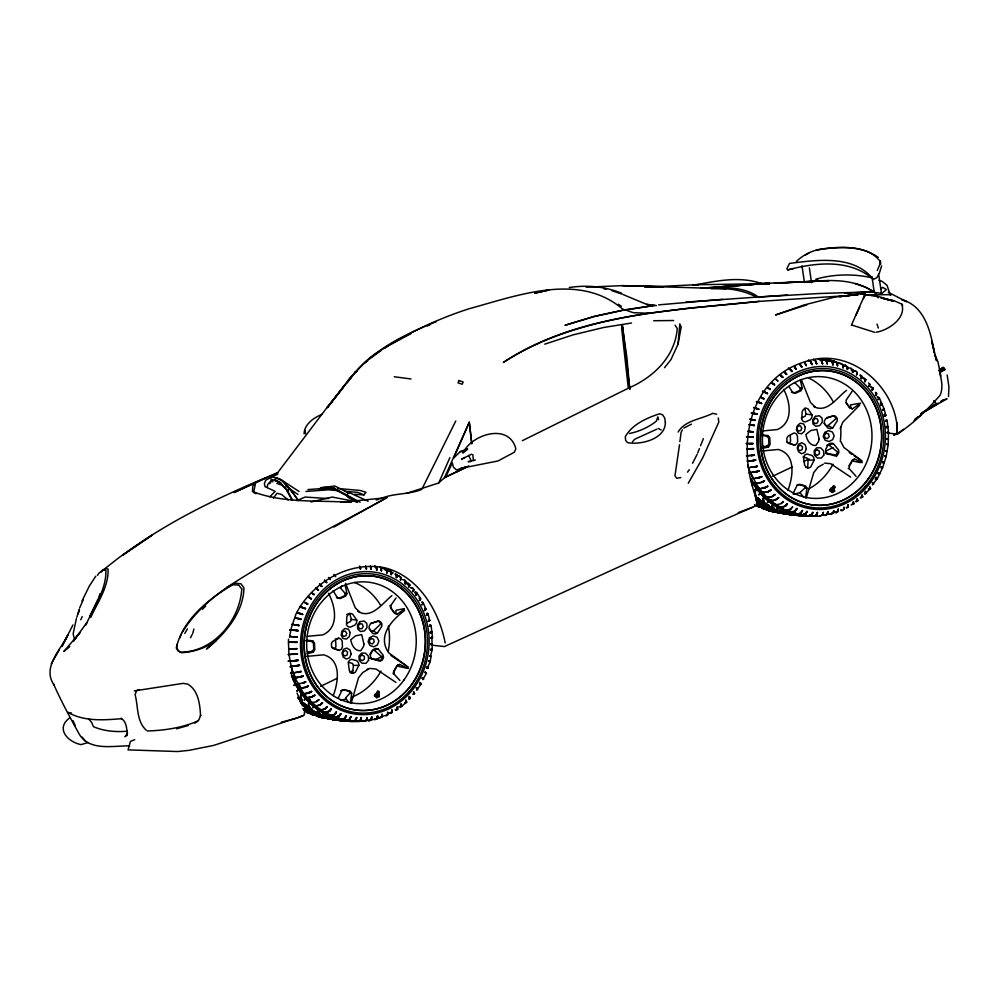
<?xml version="1.0" encoding="UTF-8"?>
<svg xmlns="http://www.w3.org/2000/svg" width="999" height="999" viewBox="0 0 999 999"><rect width="100%" height="100%" fill="white"/><g stroke="black" fill="none" stroke-linecap="round" stroke-linejoin="round"><path stroke-width="1.5" d="M843.718 509.552L843.93 507.067L843.506 509.328M381.905 716.807L381.955 714.31L381.718 716.583L380.269 717.145M852.534 370.067L852.497 372.39L852.796 369.88M852.746 370.179L852.696 372.502L853.009 370.005L851.148 368.331M355.394 720.529L354.795 721.315L354.782 720.391M432.205 649.5L431.893 637.399M888.211 444.305L888.498 432.517L887.599 432.18M288.536 639.198L288.436 642.057L297.115 642.107L294.006 642.007M391.283 572.215L391.208 574.587L391.521 572.027M391.446 572.302L391.371 574.675L391.67 572.127L390.172 570.516L388.698 570.978M386.9 570.317L386.825 572.964L386.688 570.504M847.876 506.955L847.926 504.857L848.126 507.167M399.9 680.494L394.006 674.05L394.118 671.34L397.452 665.534L399.55 664.435L408.391 668.518M387.687 714.46L387.787 712.237L387.874 714.685L386.463 715.784M856.043 476.286L849.275 468.781L849.4 466.071L852.746 460.264L854.807 459.165L862.312 462.649M323.913 717.881L332.692 719.455L333.104 718.643M333.479 718.656L333.429 719.455L330.969 719.093L333.054 719.455M336.963 719.917L333.691 719.542L333.728 718.743M334.428 719.592L334.465 718.793M807.679 467.882L808.104 460.139L807.092 458.066L803.109 456.993M785.002 513.049L785.326 513.848L782.954 513.461L783.004 512.649M404.37 609.203L397.19 614.135L395.816 613.461L396.029 610.264L404.208 608.653M837.924 511.613L838.099 509.14L837.711 511.388M847.539 366.845L847.352 369.418L847.277 367.02M177.135 646.615L177.335 644.093M396.541 575.249L396.353 577.559L396.778 575.074M678.046 344.143L679.807 323.863L681.206 327.01L678.046 344.143L671.028 359.49L664.547 367.707M789.56 511.388L789.347 512.162L793.706 513.349L793.593 514.148L788.411 512.45L787.2 512.949L787.474 511.875M356.818 620.192L356.556 622.852L355.07 624.987L350.174 627.197L348.014 626.723L346.503 624.862L346.803 616.733L348.089 614.622L350.649 613.461L352.61 614.098L356.818 620.192L351.298 619.38L349.675 613.249L346.653 614.61M856.817 372.552L856.58 374.762L857.105 372.39M856.955 372.664L856.73 374.875L857.242 372.515L855.619 370.941L853.895 371.316M381.943 716.495L382.18 714.235L382.13 716.72L380.494 717.906L373.763 719.505M812.087 414.922L811.8 417.582L810.301 419.705L805.406 421.928L803.258 421.453L801.772 419.592L802.172 411.476L803.483 409.365L806.043 408.204L807.966 408.841L812.087 414.922L805.943 414.036L804.869 407.967M854.807 459.165L853.271 459.528L853.096 461.101L860.564 462.624M350.412 703.096L351.648 693.231L350.262 691.196L344.343 689.585L340.846 690.809L343.781 689.897L349.188 691.37L349.875 693.256L345.517 698.026L348.651 702.347M679.52 444.767L674.962 475.824L676.773 478.259L680.843 477.584M679.907 441.708L681.068 432.542L682.342 429.87M348.476 662.337L352.46 663.411L353.459 665.484L352.485 673.164L350.399 672.602M805.893 515.247L806.593 516.096L794.342 514.198L795.654 514.135L795.753 513.336M803.995 515.209L804.582 516.021L798.101 515.359L799.05 514.31M803.421 514.248L805.494 513.636L806.93 511.301L805.619 513.873L803.308 515.047L800.074 515.072L801.298 515.072L800.786 514.273M805.581 497.814L806.917 487.962L805.556 485.926L799.637 484.315L797.102 485.302L793.343 493.031M342.332 720.741L338.049 719.73L338.773 718.656M338.399 719.792L339.061 718.631M349.563 721.328L339.323 719.505L339.435 718.706M311.001 702.147L310.002 703.046C318.606 710.451 328.871 717.869 340.359 719.405L340.472 718.606M349.638 720.516L349.65 721.328L343.619 720.729L344.118 719.617M344.305 720.516L344.418 719.717L346.74 720.117M349.737 718.868L351.024 716.52L349.837 719.105L347.827 720.316L344.917 720.354L345.03 719.555M345.866 719.492L344.917 720.354M346.079 719.53L345.941 720.329L351.636 721.353L358.828 721.415L360.627 720.204L361.438 717.582L360.502 719.967M352.822 720.566L352.709 721.365L353.546 721.34L355.544 720.129L356.593 717.519L355.444 719.904M267.257 487.412L267.682 484.478L272.103 479.695M467.557 448.926L460.389 451.523L453.646 458.091L469.28 422.252L471.74 443.668M833.266 513.224L833.84 510.639L833.253 512.949L831.23 513.561M948.501 396.528L948.938 386.875L947.164 375M861.563 376.486L861.225 378.596L861.85 376.323M794.767 382.555L800.236 388.099L799.862 390.409L794.63 392.769L791.508 392.045L795.366 393.294L801.086 390.696L802.234 388.361L800.311 379.982M328.958 717.994L328.808 718.781L331.256 719.268L333.391 719.58L333.516 718.781M333.216 719.417L339.398 720.391L339.535 719.592M341.995 719.867L341.87 720.666C339.061 719.755 327.048 719.492 328.109 715.696L327.797 714.735M343.619 720.729L344.418 719.717M430.482 656.106L432.142 649.825L430.469 649.625L431.805 649.775M430.207 661.463L431.044 656.455L429.707 656.231M780.544 512.25L780.381 513.049L786.188 514.035L786.325 513.236L784.053 512.912M786.363 513.911L792.831 514.922L792.969 514.123M886.225 456.268L888.161 444.63L887.262 444.505M400.824 577.747L400.449 579.932L401.086 577.572L398.826 575.911L401.223 577.697L400.587 580.057L400.961 577.859M837.936 511.313L838.323 509.065L838.149 511.538L836.2 512.687M787.2 512.949L788.386 511.5L783.478 509.79L783.253 510.564C780.269 513.923 793.73 514.56 795.704 515.247L793.481 514.697M377.085 718.169L377.522 715.846L377.247 718.406L375.636 719.58L374.725 718.718M377.26 718.144L377.709 715.808L377.422 718.381L374.837 719.517M522.352 440.684L628.321 388.224L621.615 328.134L622.277 324.687L626.835 357.08L629.795 389.41L622.277 324.687M289.535 637.187L291.483 627.272L296.216 613.423M309.79 712.524L309.528 713.286L321.715 717.494L322.24 716.758M322.602 716.832L322.452 717.619L320.03 717.132L322.078 717.557M318.281 715.272L318.019 716.033L322.702 717.682L322.34 716.795M319.48 717.02L326.261 718.281L326.423 717.482M881.63 265.846L879.195 273.726M773.588 510.976L774.35 511.95L772.015 511.5L772.165 510.701M763.248 508.791L771.428 511.376L778.383 512.662L778.546 511.863M822.976 359.89L823.126 359.103L832.542 361.338M824.362 360.239L823.051 359.977L823.213 359.19L824.699 359.478M823.775 360.04L823.938 359.253L828.508 360.065L828.346 360.864M825.773 360.427L825.936 359.628L832.916 360.926M829.282 360.214L829.632 361.101M829.445 361.076L829.595 360.277L832.304 360.789L829.969 360.339L829.807 361.139M787.974 490.347C792.944 476.848 796.49 454.508 778.271 449.475L762.824 450.911M333.241 695.679C338.349 682.205 341.858 659.877 323.664 654.82L306.556 656.393M360.614 720.604L363.636 720.741M360.252 720.666L362.437 721.378L362.312 720.579M342.008 585.739L340.347 587.912L345.192 593.394L344.692 595.691L339.473 598.051L336.463 597.34L337.487 597.926L340.072 598.551L345.791 595.966L346.978 593.631L345.117 585.264M405.569 581.668L405.082 583.766L405.831 581.505M405.756 581.83L405.269 583.928L406.019 581.655L404.657 580.094M371.091 719.205L371.678 716.857L371.253 719.442L369.642 720.616L367.869 720.529M371.316 719.168L371.903 716.807L371.491 719.405L369.88 720.579L368.069 720.491L372.365 719.742M432.03 645.192L444.43 646.565L680.644 538.711L757.392 505.144L758.129 502.197C735.389 450.911 746.265 377.098 808.141 360.851C852.946 347.227 898.75 389.772 897.302 434.115L893.593 435.077L897.09 432.779M192.77 633.378L193.881 628.995M864.922 381.668L865.421 379.695L863.86 378.796M865.546 379.832L865.047 381.805L865.733 379.558M833.079 512.986L833.666 510.664M375.562 693.556L374.45 695.841L376.723 697.702L377.772 693.905M772.002 508.404L784.715 513.199L781.817 511.013L783.266 509.615M798.938 515.109L793.83 514.235L783.79 510.477L784.003 509.702M788.411 512.45L788.636 511.688M327.722 716.495L328.646 714.872L330.082 714.784L328.771 715.771L328.996 715.009M338.661 719.455L333.516 717.769L332.729 718.306L333.454 716.807L332.829 717.207M333.516 717.769L333.741 716.995L337.088 718.169M337.387 716.545L339.298 715.921L340.921 713.661L339.373 716.146L337.163 717.319L334.19 717.444L334.403 716.67M344.942 717.994L346.441 715.684L345.017 718.219L342.807 719.392L341.795 719.392L342.008 718.631M351.198 703.259L358.516 677.809L362.799 672.489L367.969 669.492M863.486 298.689L865.059 294.131L865.221 295.704L865.059 294.131L851.335 325.374M76.386 618.568L73.152 633.716L74.251 638.586M72.927 624.987L61.926 646.465L67.857 635.064C60.502 649.999 41.883 667.494 54.033 684.902L53.584 684.078C61.151 701.211 70.13 717.657 79.196 734.04C89.298 751.36 112.962 745.704 129.658 745.853M806.268 497.964L813.773 472.539L818.069 467.22L823.238 464.223M76.811 617.232L79.296 609.165M827.085 514.023L827.809 511.675L827.272 514.26L825.361 515.397L822.214 515.134L825.586 515.359L827.509 514.21L828.046 511.638L827.309 513.973M318.019 716.033L322.49 717.17L322.739 716.395M321.453 714.934L328.659 717.582L328.421 718.343L312.188 711.962M322.827 712.874L323.601 712.437L322.352 714.023L323.364 712.162L318.806 709.665L317.744 710.851L320.791 714.909L330.881 718.618L331.119 717.856M332.729 718.306L332.967 717.544M427.535 668.031L430.107 661.775L428.571 660.963L429.845 661.5M770.666 509.677L770.391 510.439L773.039 511.113L775.299 511.625L775.536 510.851M828.77 361.438L829.02 360.676L831.28 361.176M775.561 511.101L781.855 512.874L782.092 512.1M883.241 462.812L884.19 462.724L886.125 456.58L884.639 455.981L885.776 456.493M377.809 691.196L375.949 694.829L377.172 695.841L378.521 695.229L379.071 691.408L377.809 691.196L376.548 693.606M882.579 467.782L884.103 462.974L882.666 462.225L883.753 462.887M869.542 384.415L868.943 386.276L869.854 384.278M869.704 384.603L869.105 386.463L870.017 384.465L868.531 382.954M409.428 584.877L408.778 586.838L409.715 584.74M78.159 613.886L79.458 609.964M300.724 695.329L301.71 693.181M366.308 719.979L367.095 717.594L366.433 720.217L364.635 721.428L363.823 720.604M366.483 719.979L367.282 717.594L366.621 720.217L363.823 721.415M832.055 492.445L834.565 491.308L833.753 487.412L830.706 488.274L829.669 490.571L832.055 492.445L833.328 488.673M98.664 597.689L100.037 593.656M309.528 713.286L312.412 713.149M311.9 713.898L312.163 713.136L310.951 712.811M311.676 714.472L315.534 715.371L315.796 714.597M315.297 714.797L312.862 714.148L317.27 715.796L317.545 715.034L314.223 713.798M315.784 714.959L318.444 716.795L318.706 716.033L317.42 715.721M385.227 570.192L385.489 569.43L387.512 569.905L385.139 569.305M761.513 507.654L761.787 506.893L764.085 507.392L763.81 508.166L761.513 507.654L774.35 511.95M764.173 508.291L764.435 507.529M760.539 505.119L760.164 505.844L764.497 508.316L764.759 507.554L761.775 505.869M775.299 511.625L765.234 508.553L765.509 507.792L769.879 509.44M767.931 508.978L767.657 509.752L765.996 509.378L766.233 508.603L756.93 504.27M765.996 509.378L766.27 508.616M835.326 362.25L833.865 361.925L834.14 361.163L837.274 363.049L837.612 365.821L837.212 363.299M842.532 365.409L842.806 364.635M351.298 619.38L350.487 621.578L346.641 623.326M805.943 414.036L805.119 416.246L801.273 417.982M840.209 428.758L842.706 422.29L859.677 405.144M360.264 719.967L361.201 717.582L360.402 720.204L358.591 721.415M377.172 695.841L378.284 693.031L379.37 692.532M822.302 514.797L823.238 512.425L822.452 515.034L819.367 516.171L822.639 515.034L823.413 512.425L822.477 514.797M697.727 452.847L699.425 448.601M700.549 445.766L703.371 438.686M413.549 589.597L412.799 591.458L413.836 589.46M413.711 589.785L412.962 591.633L413.998 589.647L412.812 588.174L410.601 587.549M179.633 638.199L181.281 634.278M79.708 607.829L83.429 599.263M872.989 388.436L872.252 390.122L873.313 388.324L870.816 386.725L873.213 388.161L872.139 389.96L872.889 388.274L871.403 387.462M406.493 493.381L438.698 482.992L449.9 457.629M438.698 482.992L444.543 477.597L469.28 422.252L471.803 443.568M771.865 506.98L774.55 508.528L774.2 509.253L771.802 505.831L773.526 504.108M774.625 509.49L772.115 506.018L774.525 503.971M783.79 510.477L785.152 510.289L783.079 510.214L773.938 504.945L774.924 504.058M773.938 504.945L775.686 503.933M782.716 509.428L778.508 507.13L776.822 508.653L778.296 506.855L777.272 507.43M785.439 505.981L787.524 503.883L785.514 506.193L782.804 507.267L779.195 507.405L779.52 506.68M835.102 487.325L832.579 490.584L831.293 489.572L833.453 485.976L834.764 486.176L833.928 489.972L833.478 488.586M811.563 514.947L812.724 512.35L811.438 514.71L809.365 515.322M319.243 709.527L318.918 710.252L320.08 709.914L318.594 710.052M324.038 712.687C324.912 711.038 324.663 714.535 329.495 711.388L331.393 709.065L329.445 711.176L327.422 711.763M85.902 624.962C93.506 607.417 106.269 590.359 105.931 570.554L103.197 570.054L98.951 573.126L97.465 575.374M816.258 514.772L817.332 512.4L816.408 515.009L814.297 516.183L811.126 516.083L814.535 516.183L816.645 515.009L817.569 512.412L816.495 514.772M81.98 600.998L89.298 586.138L95.767 576.211M831.293 489.572L833.453 485.976M80.744 619.78L82.243 616.57M98.052 599.013L89.81 616.258M466.908 467.008L444.543 477.597L446.191 475.961L452.31 462.887L453.409 467.157L456.531 469.98L465.522 466.945M855.693 315.672L859.789 306.93M338.149 698.301L341.845 690.571M90.672 617.494C97.79 602.11 108.791 586.6 108.054 568.993L105.195 568.668L100.787 571.89L119.455 557.242L152.148 535.114L122.615 555.169C169.83 520.092 223.389 495.054 277.56 472.802L327.684 406.668M318.244 713.686L317.894 714.41L303.059 705.806M422.939 679.357L426.423 673.264L424.962 672.252L426.111 673.151M765.321 506.456L771.34 508.928L771.678 508.216M878.546 474.363L879.669 473.826L882.442 468.081L881.093 467.082L882.105 467.957M355.619 719.929L356.768 717.557L355.731 720.167L353.721 721.378M877.372 478.571L879.557 474.063L878.271 472.914L879.22 473.938M455.794 420.941L422.053 488.898L420.591 490.134M806.205 467.282L804.694 465.347L803.533 457.105L804.832 454.932L806.917 454.046L811.975 455.419L813.661 457.33L814.21 460.002L810.701 466.983L808.853 468.007L805.594 467.32M692.557 463.274L697.165 454.27M358.928 665.272L355.332 672.24L353.459 673.264L350.811 672.539L349.325 670.604L348.264 662.374L349.588 660.202L351.685 659.328L356.743 660.701L358.416 662.599L358.928 665.272L353.459 665.484M678.159 432.043C684.889 420.242 701.523 419.168 712.724 413.324L716.67 414.223M877.284 270.517L879.932 264.148L879.794 260.914C866.907 244.468 841.096 247.34 822.427 248.801C812.637 250.225 803.446 254.633 796.303 261.501M315.534 715.371L309.003 713.149L303.933 710.227L304.333 709.515M303.971 710.239L305.382 710.614L305.07 709.715M317.744 715.396L311.663 713.736L307.779 711.438L308.154 710.714M305.519 711.163L306.868 712.687L308.341 712.225M396.928 576.261L397.302 575.549M190.484 637.799L192.195 634.49M756.368 503.683L759.415 505.506L759.789 504.795M876.273 393.668L875.461 395.242L876.61 393.556L875.424 392.395M876.41 393.881L875.586 395.454L876.735 393.768L875.561 392.607M416.895 593.456L416.108 595.304L417.295 593.506L415.284 591.97L416.421 592.382M879.02 273.664L876.797 277.772L873.313 279.408C849.862 258.704 815.896 262.425 787.824 269.88L786.837 268.781L789.472 263.424C816.932 259.952 854.02 254.545 873.313 279.408M349.5 718.83L350.786 716.483L349.613 719.068L347.602 720.267L340.671 719.38M59.341 649.687L51.311 663.761M184.79 633.466L187.4 628.908M127.61 733.141L124.987 736.738L127.185 734.814M369.842 654.57L372.09 650.674L378.097 648.863L383.179 655.282L383.516 657.729L382.03 660.314L379.795 661.163L369.667 658.141L380.656 660.401L382.417 657.342L374.213 650.237M848.925 465.896L851.21 461.925M181.83 632.966C192.919 614.622 209.378 599.7 226.86 587.437C278.059 553.758 333.379 527.297 386.875 497.627L340.859 502.36M420.279 598.863L419.318 600.411L420.591 598.738L417.295 593.506M377.372 633.241L381.818 626.236L381.93 623.813L380.207 621.49L377.909 620.966L370.417 623.888L369.118 626.273L369.243 628.833L372.54 633.279L374.875 634.015L377.372 633.241L373.314 630.993L371.166 630.918L369.443 628.583M764.847 502.859L764.41 503.508L762.662 498.951L764.71 496.94L760.888 493.007L758.603 494.917L760.788 492.582L756.743 488.474L750.836 479.095L753.121 478.084M774.2 509.253L764.797 503.821L762.949 499.188L765.134 496.853M775.361 504.645L773.276 504.57L765.009 497.752L765.434 497.09M765.009 497.752L766.945 496.703M772.052 503.084L769.18 500.849L767.207 502.597L769.018 500.499L764.834 497.265L763.386 498.538L763.76 500.437M776.41 499.562L778.795 497.677L773.576 500.724L769.879 500.924L770.866 500.149M771.478 500.024L769.879 500.924M771.653 500.162L771.203 500.824L775.811 504.607L780.294 507.23L785.301 506.081L787.324 503.771L785.239 505.869M302.747 693.793L302.235 694.367L309.403 702.559L311.663 701.972L310.002 703.046M309.94 702.572L308.504 704.545L310.951 709.253L320.367 714.685L317.345 711.188L318.269 710.127L313.861 706.817L312.737 707.954L314.086 705.806M313.861 706.817L314.285 706.156L316.183 707.642M327.21 711.65L329.233 711.051L331.181 708.94L329.283 711.263L324.962 712.487L315.834 706.081L314.722 706.206L315.147 705.556M307.292 653.733L313.299 652.135L314.81 649.8L314.485 643.006L312.774 640.871L306.656 640.172M344.767 717.931L346.266 715.621L344.842 718.156L341.795 719.392M269.73 483.753L272.165 479.995M832.642 427.972L837.187 420.979L837.312 418.556L835.589 416.233L833.266 415.709L825.698 418.618L824.362 421.004L824.475 423.564L827.771 427.997L830.119 428.746L832.642 427.972L827.959 425.661L825.798 425.574L824.075 423.239M763.261 448.251L768.556 446.865L770.092 444.53L769.779 437.737L768.031 435.601L761.862 434.89M416.009 595.142L417.195 593.344M795.167 510.876L796.84 508.404L795.067 510.651M302.772 705.569L308.104 708.666L308.541 708.016L305.357 705.381M301.723 694.58L305.357 698.463L305.856 697.889L302.222 694.005L300.761 695.292L302.073 701.922L310.564 708.94L311.014 708.291M416.845 689.772L421.178 684.015L420.017 682.467L420.991 683.703L419.892 683.915M757.03 500.686L761.538 503.196L761.987 502.547M872.552 484.552L877.197 478.833L876.036 477.46L876.872 478.683M852.06 391.421L846.053 400.262L846.44 403.009L850.299 408.204L852.447 408.866L860.738 403.097M879.02 398.077L878.084 399.45L879.37 397.989L877.097 396.74L879.445 398.176L881.942 403.933L880.606 405.244M879.095 398.251L878.158 399.625L879.445 398.176M86.763 622.652L73.564 641.058L80.02 632.479L63.811 651.523L69.743 646.603M397.19 614.135L395.005 613.473L391.158 608.279L390.796 605.531L396.029 597.964M687.574 472.152L689.273 469.705M800.773 512.737L802.397 510.452L800.861 512.962L797.327 514.16L801.036 513.036L802.572 510.514L800.936 512.799M334.715 714.21L336.526 712.025L334.752 714.422L331.318 715.534L334.59 714.335L336.376 711.937L334.553 714.123M347.19 382.742L351.511 376.948L327.098 407.704L343.644 386.725M273.351 498.189L276.998 493.244L281.543 494.455L288.199 499.962M327.759 407.28L343.069 387.4M354.707 494.318L363.998 494.88L365.984 492.307L360.015 490.434L337.762 488.511M688.249 483.266L702.821 457.629L718.83 422.028L718.281 418.007M795.291 510.726L797.065 508.479L795.391 510.951L789.859 512.112M423.027 603.259L422.028 604.795L423.426 603.359L422.577 602.235M327.11 407.467C342.395 389.111 354.97 368.057 374.925 354.133C404.108 334.852 435.914 319.38 469.23 308.703C518.356 295.342 580.369 271.366 623.988 310.289L654.707 305.419L624.924 309.79L594.842 316.208L564.984 325.287L593.756 316.658L624.924 309.79L633.304 312.687L648.813 313.236L689.897 308.029L759.452 301.373L850.374 295.417M786.762 442.058L789.123 443.244L790.571 441.533L790.284 435.439M331.755 647.364L334.49 648.588L335.939 646.865L335.652 640.784M753.258 484.253L753.833 483.778L757.055 488.299L756.555 488.873L753.258 484.253L751.885 485.002M764.41 503.508L755.918 496.491L754.894 490.821L757.242 487.899M766.533 497.352L764.422 497.265L757.254 489.06L757.754 488.486L760.788 491.97M757.254 489.06L759.365 488.012M768.431 491.633L771.078 489.997L768.456 491.808L761.625 492.882L762.724 492.17M763.373 492.007L761.625 492.882M763.523 492.182L762.986 492.757L766.982 497.302M772.577 496.528L768.293 497.352L768.793 496.79M298.052 697.327L301.735 701.548L300.187 695.903L302.123 693.606M302.235 694.367L304.071 693.281M305.856 697.889L304.133 700.287L305.994 698.313L304.995 699M312.437 696.815L314.935 695.167L309.702 697.864L306.468 698.164L306.968 697.589M310.214 697.29L307.617 698.014L315.672 705.943L320.254 704.794L322.465 702.697L320.229 704.595M632.442 441.82L634.74 439.223L656.818 429.195M790.546 508.928L792.669 506.855L790.609 509.14L786.862 510.302L790.771 509.24M354.308 373.788L348.314 380.307L356.631 371.378M356.306 371.616C377.222 347.402 407.093 333.554 436.138 321.678M865.084 493.818L870.529 488.573L869.742 486.725L870.229 488.399M425.599 609.203L424.463 610.426L425.924 609.115L423.426 603.359M307.505 651.91L311.7 651.56L313.748 649.45L313.449 643.244L311.226 641.196L305.569 640.684M407.642 583.204L407.093 583.766L409.553 585.027L408.903 586.987L409.84 584.89L407.642 583.204L408.816 583.603M421.953 604.62L423.351 603.184M404.607 610.439C391.383 620.429 377.16 636.176 388.636 652.759L408.404 667.245M202.497 609.253L205.769 606.031M880.706 405.482L882.042 404.17L880.868 402.947M888.061 433.091L897.302 434.115C913.423 423.526 927.422 409.652 940.109 395.279C943.168 388.324 941.795 380.507 939.784 373.451M762.237 446.578L766.745 446.266L768.918 444.168L768.618 437.962L766.27 435.901L761.713 435.477M373.314 630.993L380.844 623.9L378.808 621.166L370.754 623.239M883.678 408.853L882.604 409.877L884.04 408.803M883.728 409.053L882.654 410.077L884.09 409.003L885.738 415.147L884.252 416.071L885.376 415.197L884.028 414.61M806.917 487.962L804.919 487.962L799.937 492.657L803.571 497.027M325.025 708.566L327.148 706.568L325.05 708.753L321.566 709.889L325.187 708.878L327.297 706.68L325.174 708.678M269.792 496.84L275.162 491.346L265.072 486.7L264.36 483.553L265.834 480.082L277.697 474.225L277.56 472.802L233.966 492.569L266.009 477.734M296.603 685.277L298.876 688.611L296.753 691.171L298.938 689.098L301.024 692.157M215.697 640.896L206.518 649.013C225.112 634.04 243.456 612.649 243.943 587.837L240.959 583.791L235.127 583.154L226.86 587.437M391.87 595.666C382.455 603.171 371.541 619.78 357.754 611.288M365.309 362.724L367.644 360.689M369.967 358.641L381.006 350.599M846.615 390.334C837.162 397.177 827.322 413.723 813.698 406.556M781.018 503.371L783.441 501.51L781.206 503.683L777.097 504.657L778.333 504.657M374.45 695.841L377.21 693.443M827.959 425.661L836.038 418.618L834.003 415.884L826.947 417.57M350.562 497.777L333.454 488.698L318.993 489.435L320.979 487.712L334.877 486.014L349.325 493.344M357.068 502.185L348.014 497.352L346.503 494.955L349.238 492.582L368.107 501.236M320.417 704.757L322.652 702.846L320.442 704.944L315.871 706.081M288.474 492.045L280.394 483.104L274.613 479.707L276.835 477.834L281.83 480.232L292.844 492.42L282.555 481.156L276.835 477.834M751.76 484.79L753.808 483.304L751.498 479.97M756.643 482.854L754.632 483.466L755.207 482.992M880.519 289.248L882.791 287.362L886.425 289.673L881.892 293.319L874.962 292.457L871.353 290.609L874.113 290.821M295.217 684.19L295.791 683.716L293.294 678.721L292.657 679.095L295.217 684.19L293.968 685.114M291.471 674.7L295.617 684.065L295.979 683.254M294.168 685.451L295.841 684.165M303.571 693.855L301.723 693.768L295.829 684.402L296.403 683.928M295.829 684.402L297.839 683.353M305.706 687.562L308.429 686.213L302.822 688.423L299.475 688.748L300.05 688.274M301.286 688.111L300.674 688.586L303.971 693.781L307.505 697.851L312.275 696.803L314.772 694.979L312.275 696.628M309.103 692.969L311.738 691.483L309.078 693.106L305.107 693.83L306.681 693.181M851.972 460.601L853.271 459.528M914.547 419.592L917.856 416.858M427.684 614.048L426.461 615.059L428.022 613.998L427.335 613.249M323.364 712.162L322.702 713.298M400.711 706.93L406.718 702.147L405.969 700.137L406.468 701.96L405.219 702.372M903.321 429.258L897.302 434.115L896.99 422.602M914.147 420.517L921.365 414.685M316.433 701.573L318.843 699.637M776.223 499.413L778.608 497.514L776.273 499.6L771.066 500.686L766.945 497.302M297.827 499.575L289.935 488.773L287.025 491.058L292.07 500.037M69.593 717.981C55.382 728.408 67.495 741.87 81.056 744.63L88.099 742.507M467.594 449.35L462.874 453.047C471.878 433.953 509.19 422.627 515.834 448.776L514.335 452.26L497.952 460.976L460.539 468.406M409.19 699.225L410.289 698.326L409.353 696.49L410.015 698.151L408.841 698.463M885.451 415.447L884.327 416.321L885.801 415.397L884.814 414.622M829.669 490.571L833.753 487.412L834.565 491.308M772.452 496.378L775.099 494.605L772.564 496.353L768.293 497.352M301.261 694.717L302.222 694.005M939.584 370.142L943.293 367.382L939.372 369.892M939.122 370.492L943.293 367.382M399.55 664.435L396.815 665.883L393.756 671.178L393.131 673.676L394.006 674.05M316.433 701.398L318.968 699.775L316.558 701.71L312.749 702.597L313.836 702.584M772.439 496.203L774.974 494.455M427.385 613.436L428.072 614.185L426.511 615.247L427.734 614.235L426.623 613.498M429.383 620.391L428.121 621.241L429.72 620.342L428.072 614.185M429.445 620.641L428.184 621.49L429.782 620.591L429.033 619.592M922.015 412.962L936.1 403.396L933.765 400.661M420.379 684.552L421.291 683.853M416.695 689.984L417.495 689.447L416.308 687.936L417.195 689.298M216.333 640.359C206.281 647.889 193.843 651.972 181.356 652.722L178.334 650.886L177.035 647.876M384.777 348.114L388.561 345.629M767.869 501.248L769.018 500.499M794.68 445.167L796.64 443.906L797.689 441.62L797.414 435.814L796.166 433.766L794.105 432.929L787.899 436.263L786.812 438.324L786.95 441.358L788.223 443.156L794.68 445.167L789.123 443.244M846.578 508.141L848.338 507.055L848.151 504.732L848.089 506.83L846.24 507.417M338.823 638.199L332.53 641.52L331.418 643.581L331.568 646.615L332.854 648.413L339.398 650.436L341.396 649.175L342.457 646.902L342.182 641.083L340.921 639.035L338.823 638.199L335.239 639.048M843.893 509.49L842.007 510.626L840.808 509.727M768.268 491.446L770.916 489.81L768.293 491.62L762.874 492.582L759.302 488.523M940.346 370.254L944.23 367.857L938.998 370.954M921.078 413.636L936.887 403.946M940.846 401.523L943.481 399.912L940.858 401.498M856.23 501.86L857.804 500.861L857.279 498.776L857.517 500.674M921.165 413.499L938.236 403.097M354.77 721.203L355.07 720.529M833.441 513.186L830.381 514.285L831.53 514.335M805.394 255.057L809.04 252.934M293.094 672.427L290.921 673.401L293.094 672.427L291.221 672.29M300.387 677.222L303.284 676.198L293.931 678.196L295.704 677.459M293.931 678.196L297.902 677.26M298.002 677.497L295.167 678.034L300.587 688.398L308.291 686.001L305.569 687.349M921.39 413.611L947.052 398.763L944.654 399.612M755.656 489.098L757.055 488.299M309.003 692.794L311.638 691.32L305.107 693.83M464.722 457.455L461.538 459.228L471.516 454.208M870.653 488.436L868.306 488.998L869.43 489.123M864.909 494.006L866.133 493.319L865.321 491.496L865.833 493.144L864.385 493.431M333.878 527.047L386.875 497.627M886.75 420.367L885.589 421.216L887.124 420.542L888.511 432.192M683.778 428.084L691.42 424.175M389.885 344.905L411.176 333.516M322.128 414.273C314.023 417.607 304.283 424.076 304.071 433.803M455.969 472.227L465.247 467.27M303.284 715.259L304.47 714.635L304.42 711.8M764.997 487.612L767.769 486.138M765.097 487.774L767.881 486.313L760.651 488.598L765.097 487.924M763.461 497.589L764.71 496.94M296.865 500.611L305.12 497.052L328.571 498.588M801.335 515.072L805.856 513.923L807.155 511.351L805.731 513.686L803.646 514.298M809.427 516.158L808.253 516.133L811.75 514.972L812.911 512.375L811.613 514.747L809.54 515.347M197.802 721.353L194.655 722.939L198.876 719.904L200.649 715.234L200.549 715.871C200.012 704.57 198.426 690.409 187.725 684.09L183.079 683.366L134.378 690.896M320.592 686.375L337.4 678.196M350.012 672.065L352.822 670.704M375.237 659.802L382.242 656.405M425.799 673.426L426.511 673.089L425.05 672.065L426.198 672.964M422.827 679.582L423.539 679.245L422.14 678.096L423.226 679.133M444.543 477.597L468.756 465.959M768.056 501.386L769.18 500.849M327.585 715.284L328.334 714.922M327.922 715.409L328.584 715.097M772.639 476.248L792.282 466.933M803.521 461.6L809.128 458.941M825.973 450.949L832.991 447.627M761.575 482.167L764.435 480.819L761.575 482.305L754.632 483.466M761.7 482.38L764.56 481.031L761.7 482.517L756.068 483.329M427.397 325.961L430.094 324.712M876.086 479.333L877.309 478.671L876.148 477.297L876.985 478.521M872.414 484.765L873.513 484.253L872.439 482.754L873.188 484.103M302.073 715.808L297.19 718.031L281.268 722.202M376.723 697.702L379.233 696.565L378.122 692.644L379.233 696.565M890.346 295.08L891.245 294.68L864.197 294.767M302.847 683.091L305.719 681.817L302.884 682.979M302.922 683.279L305.794 682.005L298.826 683.816L299.95 683.803M139.223 689.535L136.701 690.646L135.09 694.555C138.262 706.343 136.388 721.503 146.304 730.207M885.576 421.016L887.112 420.342M333.042 717.294L333.741 716.995M758.953 477.972L761.937 476.823L754.37 478.571L761.85 476.648L758.878 477.797M628.321 388.224C653.234 377.522 674.887 357.03 677.285 328.584L675.124 325.187M380.095 498.851C392.357 493.381 406.406 494.555 419.205 490.447M777.472 507.542L778.508 507.13M134.715 739.722L130.407 741.42L128.059 749.874L177.547 751.535L188.986 750.361L213.873 745.354L303.584 715.696M431.093 625.536L429.433 626.186L430.756 625.549L429.72 625.124M432.492 637.387L431.106 625.736L429.458 626.385L430.769 625.749L429.745 625.324M386.064 715.084L387.512 714.522L387.624 712.299L387.712 714.747L385.502 715.746M288.436 661.288L289.972 660.764M291.883 666.133L289.947 666.77L299.625 665.371L296.603 666.033M295.08 677.821L292.869 672.702L291.233 666.608L291.933 666.358M738.186 512.612L752.472 507.33M756.268 471.915L759.315 470.791L749.088 472.914L759.415 471.016L756.38 472.028M395.991 709.602L397.502 709.015L397.29 706.967L397.727 709.228L396.491 710.239L395.204 709.44M390.746 712.524L392.095 712.025L392.008 709.914L392.32 712.237L390.871 713.361L389.111 713.136M390.534 712.637L391.883 712.15L391.795 710.027L392.108 712.362M431.531 632.13L430.194 632.617L431.868 632.117L431.243 631.58M431.556 632.392L430.219 632.866L431.905 632.379L431.281 631.843M194.83 722.265C179.808 728.159 163.324 730.506 147.303 730.968M838.448 510.951L834.265 512.425L836.438 512.612M380.294 717.195L384.465 715.721M300.287 676.985L303.172 675.961L294.555 677.834M829.12 514.235L832.866 512.937M373.788 719.505L378.733 717.757M405.07 702.484L406.318 702.072L405.819 700.249L406.568 702.272M400.087 706.43L401.523 705.856L401.136 703.945L401.785 706.056L400.512 707.08L398.763 706.793M544.755 344.156L573.214 334.827L603.608 327.497L631.53 323.002M337.163 716.458L339.073 715.833L340.696 713.573L339.148 716.058L335.065 717.307L324.363 711.962M299.475 688.748L301.161 687.924L298.276 683.378M881.518 468.206L882.529 467.894L881.18 466.895L882.192 467.782M881.43 468.381L882.442 468.081M288.274 654.57L297.515 653.746L294.43 654.033M815.833 279.171C834.028 274.013 853.783 273.601 872.189 277.884M306.468 698.164L310.052 697.102M354.645 372.252L356.868 371.603M796.915 485.214L798.95 484.615L804.357 486.088L804.919 487.962M298.251 672.452L301.286 671.565L294.056 672.789L301.236 671.365L298.251 672.177M826.722 445.329L833.378 443.593L838.548 450.012L838.91 452.472L837.412 455.069L835.152 455.906L825.324 453.221M851.697 504.383L853.496 503.833L853.433 501.798L853.745 504.045L851.073 504.932M176.561 728.795L188.274 725.499M754.22 467.082L757.367 466.196L749.587 467.544L757.417 466.396L754.295 467.182M367.157 669.18L369.942 668.431L376.074 669.055L395.941 682.417M408.678 698.651L409.84 698.338L409.178 696.678L410.114 698.501M314.722 706.206L315.672 705.943L311.626 702.559M860.776 497.265L862.462 496.765L862.1 494.955L862.736 496.965L860.239 497.702L861.363 497.802M855.793 501.211L857.329 500.824L857.08 498.926L857.604 501.023M310.964 501.985L332.217 497.065L357.617 501.96M815.933 250.424C836.313 245.979 860.489 244.942 878.283 257.367M787.824 269.88L793.643 268.519M475.349 459.952L468.106 461.65L470.591 461.613M752.509 460.676L755.694 459.952L749.138 460.976M295.617 684.065L297.265 683.828M296.541 665.784L299.563 665.122L291.209 666.383L288.973 654.595L288.286 654.682M806.955 304.82L775.511 314.972L803.945 305.032L834.989 297.04L857.641 294.505M888.148 432.305L886.925 432.567L888.511 432.317L887.599 431.968M888.136 432.505L886.925 432.767L888.498 432.517M311.226 641.196L312.774 640.871M376.223 499.937L378.671 499.438M752.597 460.851L755.756 460.202L749.2 461.226M427.447 668.281L428.084 668.156L426.536 667.394L427.759 668.069L426.748 668.031M692.694 285.327C715.833 281.156 740.746 275.324 763.436 284.315M864.56 493.244L866.008 492.957L865.496 491.308L866.308 493.131M309.702 702.809L311.238 702.622M419.78 684.078L420.879 683.865L419.905 682.629M292.058 661.038L298.314 660.426L290.909 661.026L291.608 660.901M432.142 637.487L430.794 637.737L432.492 637.512L431.893 637.187M432.142 637.699L430.781 637.936L432.48 637.712M750.624 478.758L752.559 478.558M859.265 403.359L850.461 404.907L850.861 408.166L852.447 408.866M361.338 720.429L361.451 721.228L364.398 720.716M766.27 435.901L768.031 435.601M366.583 720.741L355.969 721.365L355.969 720.554M290.909 661.026L298.289 660.239L292.033 660.839M360.239 721.34L360.689 720.454M779.195 507.405L780.294 507.23L775.811 504.607M629.507 433.504C639.135 431.531 648.551 427.31 656.306 421.228L657.854 416.858L658.591 419.767M334.19 717.444L335.252 716.545L335.239 717.382L335.477 716.608L339.56 718.106M290.172 648.813L296.965 648.676L289.473 648.813L296.953 648.875L290.634 648.838M648.813 313.236C598.089 320.866 546.441 333.641 503.284 362.475C579.183 313.574 672.452 310.464 759.452 301.373M295.804 677.659L292.894 672.702L291.258 666.608M864.722 293.182L839.585 296.653L857.666 294.543M810.476 281.219L818.231 280.182M751.211 455.482L754.42 455.057L746.453 455.781L754.445 455.257L751.236 455.681M318.993 489.435L333.042 487.649L348.501 495.854M805.831 282.218C828.383 279.545 853.221 278.509 873.039 291.433L865.496 287.15L855.231 283.591M804.645 282.292L813.074 281.306L774.425 283.216M328.421 715.646L329.857 715.559M294.405 654.345L297.552 654.008L288.998 654.595M658.591 304.87L722.589 299.35M885.239 456.493L886.188 456.393L884.702 455.794L885.838 456.306M885.189 456.68L886.125 456.58M883.166 463.061L884.103 462.974M763.436 430.856L777.334 429.57C793.543 422.552 790.496 402.16 783.678 389.398M307.18 636.326L322.727 634.902C339.598 627.509 335.377 606.356 328.509 593.269M569.305 287.525C587.037 284.777 605.282 286.488 621.915 293.381M292.457 672.789L290.597 672.664M586.151 287.188L622.227 285.652L663.573 286.763L622.227 285.652M887.986 438.961L886.775 439.073L888.348 438.986L887.449 438.636M887.974 439.223L886.762 439.335L888.336 439.248L887.437 438.898M288.162 661.113L289.298 661.013M762.125 492.307L762.786 492.245M307.917 489.585L321.378 488.561M700.786 288.261L771.078 283.117L828.92 280.669L796.29 282.218M700.923 288.261L768.88 283.266L715.534 287.138C730.306 287.562 746.84 288.062 758.965 297.502M686.188 302.06L755.781 297.19M305.956 491.446L328.384 489.797L338.748 490.721M353.521 720.766L349.013 721.303L351.298 721.353L351.298 720.541M350.449 720.966L353.047 720.779M711.425 288.711C726.161 287.874 741.32 289.56 754.67 296.216M770.291 500.274L770.941 500.224M787.549 295.017L755.381 297.215L818.905 293.519L873.576 291.833L876.448 294.33L876.585 295.604L876.448 294.33M431.993 644.155L430.631 644.243L432.33 644.168M431.98 644.417L430.631 644.505L432.317 644.43M621.615 328.134L623.089 328.047M758.865 488.586L754.645 490.534L755.581 496.116M127.073 731.218C115.722 732.18 104.058 731.193 93.481 726.71L91.558 722.227L88.561 718.955M747.24 460.876L749.799 460.726M644.73 287.225L695.304 284.74L769.355 283.654M320.979 487.712L326.723 487.437M776.086 283.179L793.181 282.367M844.592 293.194L873.576 291.833M747.302 461.088L749.874 460.976M289.71 629.77L298.351 630.506L290.397 629.894M877.996 473.763L879.332 473.701L878.383 472.689L879.669 473.826M800.686 514.26L801.098 515.034L796.028 514.123L789.547 511.738M855.007 295.08L858.079 294.98M289.673 630.007L298.314 630.769L292.045 629.932M789.347 512.162L792.881 512.1M746.965 448.976L753.658 448.576L747.652 448.851M746.99 449.238L753.683 448.826L747.689 449.113M808.104 460.139L814.21 460.002M749.799 443.756L753.096 443.706L746.353 443.618M349.875 693.256L351.648 693.231M339.423 719.417L340.359 719.405M305.682 693.356L306.78 693.343M331.643 714.822L332.679 714.809M390.796 605.531L389.935 605.544L390.809 608.204L394.33 612.949L395.816 613.461M653.708 320.729L673.613 320.517M749.837 443.544L753.096 443.506L746.353 443.419M876.023 332.255C888.173 330.432 906.568 318.206 901.822 304.133L893.955 300.687L883.99 298.926M786.8 514.01L789.909 513.986M333.691 719.542L328.808 718.781M350.299 720.529L350.312 721.328L360.714 721.353M785.326 513.848L770.391 510.439M804.008 515.022L793.306 514.997L778.196 512.687M803.82 515.334C802.247 516.333 787.362 514.248 795.654 514.135M812.324 516.121L818.119 516.133M342.932 720.479L323.426 717.819M355.082 721.34L349.925 721.328L349.925 720.516M818.081 358.916L830.406 360.502L832.679 362.2L833.091 364.972L832.479 362.4M786.238 513.374L773.676 511.75M812.15 516.121L803.546 515.809M334.315 719.018L322.115 717.432M351.498 502.222L348.464 502.197C316.521 500.262 282.854 503.246 252.46 491.496L252.784 486.051L255.519 483.004L253.646 492.569L256.106 493.731M635.901 286.001L725.923 288.773M351.298 721.353L350.312 721.328M355.969 721.365L356.755 720.566M293.943 642.282L297.115 642.369L288.461 642.295L288.936 654.37M749.962 437.1L753.246 437.2L746.503 436.963M805.494 515.247L806.593 515.284M749.999 436.825L753.258 436.938L746.515 436.7M806.593 516.096L805.319 516.033L817.731 516.108L817.045 516.021M339.123 720.067L343.394 720.229M460.389 451.523L461.825 451.598M623.026 294.53L646.59 304.358L656.443 305.619M809.44 515.984L810.301 516.033M336.601 719.917L339.485 720.067M841.033 510.501L842.182 510.564M789.222 514.36L792.319 514.522M804.819 515.197L803.558 514.997M809.215 515.984L810.014 516.033M331.83 487.999L334.802 488.249M344.68 491.258L358.017 492.445L363.998 494.88M827.684 514.098L828.758 514.198L828.084 514.048M405.644 703.034L404.695 702.934L405.494 703.146M824.575 463.099L830.693 463.711L850.686 477.097M748.95 424.575L754.495 425.337L751.248 424.812M748.9 424.825L754.457 425.599L751.211 425.075M747.839 431.206L753.421 431.818L750.149 431.443M747.814 431.406L753.383 432.018L750.112 431.643M294.093 636.838L297.24 637.187L289.772 636.463L297.277 636.987L294.181 636.65M887.836 444.38L886.637 444.255L888.198 444.43L887.287 444.305M887.799 444.58L886.6 444.455L888.161 444.63M431.843 649.575L430.494 649.425L432.18 649.625M413.711 694.342L412.774 694.23L414.635 693.618L413.598 691.895L414.36 693.456M389.31 713.036L391.084 713.249M791.458 513.973L793.681 514.235M786.026 513.948L789.585 514.36M362.437 721.378L361.451 721.228M800.236 388.099L802.234 388.361M394.218 376.76L411.051 378.971M875.087 479.021L876.198 479.17M756.992 282.592L769.055 284.216M345.192 593.394L346.978 593.631M751.448 412.774L757.342 414.048L751.922 412.724M751.373 413.024L757.267 414.298L751.847 412.974M886.2 450.886L887.1 451.011L885.564 450.674L886.737 450.961M785.701 513.848L782.954 513.461M823.413 359.215L826.123 359.615M778.358 511.888L781.043 512.275M781.268 513.136L775.037 512.087M783.666 513.673L786.188 514.035M820.017 358.641L821.365 358.841L819.917 358.591M324.787 717.981L328.434 718.681M333.391 719.58L328.047 718.643L328.196 717.844L330.781 718.219M833.378 443.593L830.793 443.169L828.533 444.255L825.674 449.225L825.811 451.835L827.359 454.046M378.097 648.863L375.549 648.451L373.301 649.537L370.442 654.495L370.567 657.105L372.078 659.315M749.912 419.105L752.185 419.493M749.849 419.305L755.369 420.292L752.21 419.543M865.534 294.605L877.759 296.691M429.745 655.981L431.081 656.193M341.571 719.18L338.536 718.993M338.936 719.542L344.006 720.416M646.59 304.358L652.634 305.407M295.08 617.757L301.211 619.218L298.226 618.344M294.992 617.994L301.136 619.467L298.102 618.543M781.181 513.199L785.501 513.961M822.289 358.966L829.595 360.277M829.969 360.339L834.54 361.95M830.181 361.238L827.659 360.789L827.859 360.002L830.644 360.539M797.339 513.923L800.224 514.448M801.298 515.072L807.005 516.096M792.831 514.922L764.497 508.316M339.398 720.391L322.415 716.62M71.491 713.086L68.019 712.437C84.278 721.615 103.709 720.154 121.641 718.681L120.904 718.318C126.898 721.365 126.885 729.72 127.248 735.589M773.488 510.964L774.874 511.226M772.015 511.5L774.712 512.012M825.936 359.628L827.609 359.965M823.051 359.977L824.537 360.264M779.782 512.025L781.255 512.312L779.957 512.062M778.383 512.662L776.698 512.337M779.62 512.824L781.106 513.111L779.794 512.849M300.312 606.818L305.607 608.528L299.7 606.455M300.2 607.055L305.494 608.753L300.599 606.942M297.34 612.974L302.697 614.547L296.728 612.612C313.074 581.78 349.338 560.963 384.34 567.694C418.219 575.874 439.023 610.701 445.167 642.956M823.213 359.19L826.735 361.139L827.284 363.923L826.535 361.338M322.702 717.682L325.924 718.318M825.748 453.096L835.851 455.119L837.612 452.072L828.858 444.905M395.529 710.164L397.565 709.315L397.127 707.067L397.34 709.103M328.209 717.707L329.52 717.969L328.384 717.744M328.059 718.506L329.358 718.768L328.234 718.531M833.865 361.925L835.152 362.187M768.893 510.864L770.179 511.138L768.718 510.801M325.549 718.131L326.261 718.281M407.005 668.219L398.676 666.47L398.226 664.822M838.511 362.987L836.663 362.55L841.071 363.499L843.144 365.209L843.181 367.869L842.906 365.397M845.504 366.009L844.242 365.734L845.666 366.096M758.441 507.005L759.702 507.28L754.445 504.707M763.286 507.942L766.033 508.541M767.657 509.752L763.024 508.716L761.176 507.092M603.671 288.699L606.455 289.298M887.062 451.273L885.526 450.936L886.7 451.211M317.595 715.784L318.706 716.033M834.14 361.163L837.437 363.112M768.993 510.039L770.441 510.364M382.992 568.181L385.364 568.718L387.125 570.392L387.05 573.039L386.913 570.591M311.95 713.711L319.518 717.02M339.348 720.092L341.87 720.666A79.358 71.191 -83.6 0 1 297.59 697.639M770.579 509.852L765.234 508.553M385.577 568.806L383.191 568.256L393.107 572.964L392.345 572.764M311.463 714.397L313.848 714.947L314.148 714.185L310.589 712.874L314.111 714.185M848.663 367.819L851.348 368.444M752.147 419.742L755.319 420.479M851.21 369.955L852.597 370.279L851.323 369.93M761.787 506.893L763.086 507.192M880.956 297.727L893.543 300.724M829.02 360.676L831.493 361.263M756.518 401.498L761.75 403.346L758.753 402.023M756.405 401.723L761.638 403.584L758.653 402.335M753.633 407.48L758.928 409.19L755.868 408.004M753.546 407.654L758.84 409.378L755.793 408.266M296.204 624.737L299.238 625.461L291.808 624.263L299.176 625.649L296.154 624.924M318.444 716.795L315.609 714.897M756.718 504.795L757.504 504.994L756.63 504.745M793.618 513.898L796.191 514.51M311.026 712.811L311.463 712.874M322.49 717.17L317.27 715.796M296.803 612.437L302.784 614.373L299.887 613.274M846.041 365.384L844.605 365.022L847.689 366.933L847.514 369.505L847.439 367.12M880.906 297.802L893.293 301.136L878.508 296.441M317.994 714.622L323.002 715.971M317.407 715.259L322.764 716.745M402.56 579.62L404.845 580.244M389.073 570.254L390.322 570.604M307.967 712.936L305.369 711.076M822.464 359.415L824.987 360.127M339.485 719.292L338.087 718.83M854.37 370.666L855.768 371.054M325.662 716.708L328.659 717.582M410.751 587.712L412.974 588.361M305.382 710.614L303.783 710.127M762.624 391.158L767.582 393.519L764.784 391.933M762.487 391.371L767.432 393.718L764.647 392.033M273.314 477.235L280.594 479.47L299.126 491.508M864.535 378.384L863.173 377.959L865.858 379.695M763.099 505.944L765.271 506.618L762.899 505.819M760.164 505.844L764.922 507.33L759.415 505.506M851.947 325.075L874.487 332.267M757.642 503.721L781.855 512.874M757.954 503.908L760.526 504.72M766.745 446.266L768.556 446.865M305.007 709.278L307.704 710.264M307.779 711.438L312.113 712.874L302.972 708.653L305.332 709.465M783.253 510.564L788.174 512.275M879.008 280.269L882.267 281.456L887.025 285.314L889.784 293.619M612.025 290.684L621.653 294.043M783.054 510.389L778.184 507.854M328.359 715.871L333.229 717.582M328.109 715.696L323.276 713.161M886.213 426.486L887.524 426.948L886.338 427.435L887.886 426.923L886.962 426.361M886.238 426.735L887.562 427.197L886.363 427.697L887.911 427.185L886.987 426.623M311.7 651.56L313.299 652.135M850.861 408.166L849.5 407.667L845.978 402.922M415.796 592.857L414.66 592.432L416.995 593.618M834.24 361.413L838.361 362.924M787.05 509.965L790.646 511.276L790.434 512.05L785.539 510.252M792.17 511.85L796.278 513.349M777.759 509.777L784.964 512.425L782.929 511.126M765.821 508.041L772.751 510.576M330.507 714.797L334.091 716.096M333.154 716.533L340.696 719.38M322.477 714.672L326.798 716.271M313.549 713.636L317.707 715.172M315.709 714.76L319.78 716.258M315.672 714.747L319.755 716.246M311.551 713.773L303.359 709.115M839.734 363.436L843.406 364.785M848.176 468.369L849.275 468.781M765.808 509.315L757.105 505.319M760.551 503.821L764.397 505.257M334.49 648.588L339.398 650.436M276.81 483.379L280.781 484.877M421.566 601.985L422.664 602.409M307.38 710.089L312.5 712.15M428.509 661.163L429.782 661.688M315.709 712.649L318.569 713.873M274.613 479.707L279.72 482.13L288.574 491.933M428.171 667.906L426.61 667.145L427.834 667.819M658.179 428.471L661.163 429.945M880.294 403.546L881.705 404.245M761.101 397.365L763.985 398.813L761.113 397.252M760.988 397.527L763.873 398.976L761.001 397.415M889.997 293.157L906.592 301.71L901.635 299.563C925.099 306.056 930.806 332.242 934.39 353.022M788.311 367.944L792.082 371.416L790.109 369.093M884.19 462.724L882.754 461.975L883.84 462.637M305.107 602.547L307.842 603.983L305.095 602.434M304.995 602.709L307.729 604.145L304.982 602.597M346.503 494.955L360.127 502.197M773.701 504.358L777.147 506.231M773.376 505.069L777.984 507.579M773.201 504.82L768.768 501.51M318.481 710.389L323.039 712.886M756.193 500.299L771.34 508.928M328.546 717.294L330.881 718.618M780.481 507.33L785.576 510.252M775.549 504.97L778.134 506.468M780.719 507.954L783.303 509.453M766.483 503.871L769.168 505.432M762.274 502.784L766.308 505.107M323.127 711.763L325.711 713.249M859.902 375.512L861.75 376.635L861.413 378.758L862.037 376.473L860.376 374.862M395.517 574.375L397.814 575.699M305.881 706.468L308.541 708.016M306.169 706.705L308.828 708.254M308.641 597.34L311.288 598.901L308.629 597.227M424.587 608.766L425.699 609.44L424.563 610.651L426.024 609.353L425.162 608.179M304.37 708.553L307.442 710.389M374.775 566.558L376.486 567.594L376.96 570.142L376.66 567.395L374.7 565.721M886.175 419.78L887.124 420.542M280.794 482.979L271.029 479.095L272.839 481.868M285.751 486.151L297.977 494.443M419.081 598.089L420.417 599.075L419.455 600.624L420.716 598.95L419.705 597.614M395.055 574.263L396.753 575.374L396.566 577.672L396.99 575.187L395.429 573.551M767.619 387.787L770.416 389.398L767.781 387.5M808.591 360.202L811.038 361.825L812.212 364.598L810.901 362.025M808.366 360.239L810.801 361.863L811.975 364.635L810.664 362.063M849.225 452.559L851.722 454.233M854.22 455.906L860.476 460.089M390.834 655.394L405.731 665.421M311.763 592.832L314.273 594.58L311.763 592.682M311.626 592.969L314.148 594.717L311.638 592.832M767.657 387.649L770.279 389.548M618.443 304.245L621.303 306.318M888.248 292.295L889.06 292.882M772.14 382.904L774.7 384.777L772.165 382.767M771.965 383.079L774.525 384.952L772.002 382.942M862.237 461.051L843.893 447.49L840.808 441.521M819.655 359.403L821.89 361.064L822.689 363.861L821.727 361.263M819.417 359.403L821.653 361.064L822.452 363.861L821.49 361.263M813.611 359.39L815.846 361.051L816.782 363.848L815.684 361.251M813.423 359.39L815.671 361.051L816.595 363.848L815.496 361.251M316.146 588.086L318.556 589.947L316.146 587.949M315.971 588.274L318.394 590.134L315.984 588.136M764.422 497.914L768.606 501.161M764.297 497.589L760.389 493.581M309.315 701.885L308.216 704.307L310.564 708.94M313.674 706.468L305.482 698.888M884.752 414.373L885.738 415.147M832.991 486.975L834.015 487.812M423.651 679.008L422.252 677.859L423.339 678.895M767.769 499.025L771.265 501.923M756.231 498.801L761.538 503.196M310.427 702.397L313.923 705.282M300.674 702.522L308.104 708.666M404.595 581.306L409.615 586.413M775.524 379.27L778.071 381.193L775.724 378.996M377.31 692.207L378.284 693.031M430.469 624.999L431.106 625.736M319.68 584.353L321.928 586.363L319.705 584.178M319.53 584.465L321.778 586.488L319.555 584.303M780.656 375.224L782.941 377.347L780.706 375.062M780.456 375.374L782.741 377.497L780.506 375.212M815.246 407.093L810.489 402.51L801.223 379.445M359.977 612.362L355.232 607.779L345.567 583.304M324.663 580.407L326.798 582.517L324.687 580.244M324.463 580.569L326.598 582.679L324.488 580.407M379.882 566.708L381.418 568.294L381.481 571.003L381.218 568.493M756.618 489.26L760.289 493.156M784.652 372.127L786.762 374.388L784.727 371.94M784.49 372.215L786.588 374.475L784.565 372.04M301.611 694.18L298.364 689.572M328.496 577.41L330.457 579.645M308.129 697.439L310.14 699.712M789.897 369.205L791.87 371.541L789.972 369.031M333.903 574.4L335.739 576.71M417.644 689.235L416.446 687.724L417.345 689.085M794.48 366.72L796.265 369.143L794.58 366.521M794.305 366.783L796.091 369.205L794.405 366.583M623.301 309.365L623.988 310.289M82.305 737.137L85.04 740.883M873.663 484.04L872.589 482.542L873.338 483.903M289.935 488.773L298.326 500.649M750.936 480.444L753.234 483.778M295.267 684.64L298.301 689.085M800.274 364.66L801.922 367.132L800.386 364.46M800.049 364.735L801.697 367.207L800.149 364.548M901.822 304.133L902.659 305.444M756.031 483.329L759.34 488.523M754.32 483.266L756.505 486.738M298.589 687.399L301.498 692.045M753.046 478.484L750.561 472.764L755.956 483.129M789.035 386.638L792.756 392.657M333.104 590.709L337.487 597.926M414.51 693.768L413.474 692.045L414.223 693.593M804.719 363.087L806.355 365.609L805.044 362.862M446.191 475.961L446.59 476.685M288.861 493.494L292.52 499.999M292.12 675.749L293.306 678.196L292.67 678.558L291.496 676.111M804.869 362.887L806.181 365.634M468.593 455.357L471.091 460.576M72.964 720.579L75.225 725.586M882.042 404.17L884.003 408.691M292.657 675.586L295.429 681.967M748.775 468.718L750.474 472.564M935.389 356.68L934.702 354.433L937.986 361.95L940.883 376.074M297.04 692.956L301.998 705.207M359.69 566.445L360.639 569.018L359.827 566.233M359.503 566.445L360.464 569.018M301.461 698.788L302.272 700.986M877.022 324.138L878.321 328.034M862.587 497.077L861.95 495.079L862.312 496.89M365.734 566.458L366.546 569.043L365.871 566.258M365.497 566.458L366.308 569.043L365.646 566.258M401.586 706.206L400.949 704.095L401.336 706.018M935.564 357.355L936.575 360.714L931.78 341.258L934.377 352.972M877.846 296.428L878.296 297.927M826.36 361.301L827.11 363.886L826.56 361.101M753.92 489.647L757.392 505.144M378.134 693.843L378.521 695.229M747.614 465.01L748.263 467.445M832.254 362.362L832.866 364.922L832.454 362.162M370.542 566.52L371.153 569.093L370.716 566.321M370.367 566.495L370.979 569.068L370.542 566.283M763.099 498.301L763.473 500.199M376.261 567.544L376.723 570.104L376.436 567.345M837.037 363.236L837.449 365.759M360.964 720.491L361.089 721.29M878.87 275.537L881.455 293.319M871.965 276.561L874.175 291.77M809.365 267.794L811.513 282.617M801.997 265.784L804.42 282.505M853.583 504.133L853.258 501.885L853.333 503.921M305.494 433.691L305.057 430.394L305.17 432.854M842.681 365.322L842.956 367.794L842.919 365.122M381.044 568.431L381.306 570.941L381.256 568.231M472.827 454.483L473.439 460.664M880.456 260.876L880.643 264.285M755.419 490.259L755.444 492.594M755.169 489.972L755.194 492.307M356.968 720.566L356.993 721.378M337.762 719.38A78.559 70.467 -83.6 0 1 335.04 718.88M306.306 705.044A78.559 70.467 -83.6 0 1 304.133 703.171M341.096 720.604A79.358 71.191 -83.6 0 1 300.836 701.785M337.612 719.405A78.559 70.467 -83.6 0 1 334.877 718.98M328.147 717.382A78.559 70.467 -83.6 0 1 324.188 716.071M317.782 713.323A78.559 70.467 -83.6 0 1 315.297 712.025M309.303 708.303A78.559 70.467 -83.6 0 1 305.894 705.769M343.132 720.716A79.358 71.191 -83.6 0 1 300.075 701.698M354.345 582.405A60.976 54.708 -83.6 0 1 380.656 605.394M388.361 626.048A60.976 54.708 -83.6 0 1 388.211 651.373M380.981 671.116A60.976 54.708 -83.6 0 1 351.611 697.24M346.079 699.025A60.976 54.708 -83.6 0 1 340.409 700.174M790.159 513.711A78.559 70.467 -83.6 0 1 787.437 513.161M774.325 508.653A78.559 70.467 -83.6 0 1 771.815 507.417M768.144 505.344A78.559 70.467 -83.6 0 1 764.585 503.034M760.064 499.6A78.559 70.467 -83.6 0 1 757.904 497.739M804.02 515.459A79.358 71.191 -83.6 0 1 755.369 496.428M803.134 515.359A79.358 71.191 -83.6 0 1 755.531 497.327M803.646 515.184A79.358 71.191 -83.6 0 1 755.706 498.214M782.991 512.287A78.559 70.467 -83.6 0 1 773.813 509.04M772.552 508.454A78.559 70.467 -83.6 0 1 770.042 507.217M808.366 377.847A60.976 54.708 -83.6 0 1 833.528 402.36M840.659 427.31A60.976 54.708 -83.6 0 1 840.284 441.458M837.874 452.522A60.976 54.708 -83.6 0 1 836.5 456.531M833.029 464.185A60.976 54.708 -83.6 0 1 808.353 489.098M800.236 492.507A60.976 54.708 -83.6 0 1 793.206 494.243M241.77 589.035C239.76 620.317 213.811 651.823 180.657 652.235L177.797 650.624L176.274 647.939C182.642 619.705 208.766 598.638 232.904 584.702L238.786 585.152L241.77 589.035M665.359 422.09C665.834 438.961 640.983 445.154 627.597 442.644L625.699 440.484L625.249 436.863C631.992 424.363 646.877 417.932 659.74 413.736L662.737 414.922L664.66 417.944L665.359 422.09M343.281 651.485L342.844 654.258L344.78 656.006L347.14 654.982L347.577 652.222L345.654 650.474L343.281 651.485M798.263 446.191L797.826 448.951L799.749 450.699L802.122 449.687L802.559 446.915L800.636 445.167L798.263 446.191M819.08 438.773L818.668 441.233L815.946 445.417C809.777 445.991 806.767 439.61 805.918 434.503L810.738 430.544L816.87 429.358L819.08 438.773M363.923 644.055L363.511 646.515L360.776 650.699C354.608 651.273 351.636 644.867 350.749 639.772L355.582 635.826L361.7 634.64L363.923 644.055M350.162 632.504L349.313 636.613L346.366 639.085L342.969 638.448L341.134 635.089L342.02 630.981L344.917 628.508L348.339 629.145L350.162 632.504M805.331 427.222L804.457 431.331L801.548 433.803L798.201 433.179L796.403 429.82L797.314 425.711L800.199 423.239L803.558 423.863L805.331 427.222M458.878 380.544L458.054 382.867L462.25 384.24L463.136 382.005L458.878 380.544M369.518 637.762L368.107 641.72L369.88 645.466L373.726 646.803L377.422 644.942L378.871 640.983L377.06 637.237L373.214 635.901L369.518 637.762M342.744 631.568L341.808 634.19L343.356 636.351L345.841 635.901L346.79 633.279L345.242 631.118L342.744 631.568M797.726 426.261L796.79 428.883L798.338 431.044L800.823 430.594L801.772 427.972L800.224 425.811L797.726 426.261M824.699 432.48L823.251 436.426L825.049 440.184L828.958 441.521L832.691 439.672L834.177 435.726L832.329 431.968L828.446 430.619L824.699 432.48M806.343 448.663L804.894 452.422L801.623 453.746L798.551 451.86L797.252 447.852L798.713 444.093L801.972 442.769L805.082 444.655L806.343 448.663M351.161 653.945L349.675 657.692L346.353 659.015L343.244 657.13L341.983 653.121L343.481 649.362L346.79 648.051L349.937 649.937L351.161 653.945M359.628 623.801L358.216 626.161L359.315 628.646L361.825 628.783L363.236 626.423L362.137 623.938L359.628 623.801M814.597 418.506L813.198 420.866L814.297 423.351L816.807 423.476L818.218 421.116L817.107 418.631L814.597 418.506M360.102 621.628L357.53 624.974L357.717 629.083L360.539 631.53L364.423 630.906L367.02 627.559L366.82 623.451L364.036 621.003L360.102 621.628M815.384 416.358L812.749 419.705L812.886 423.801L815.684 426.248L819.605 425.624L822.252 422.277L822.09 418.181L819.342 415.746L815.384 416.358M823.825 455.069L821.328 458.042L817.332 458.004L814.41 455.007L814.16 450.786L816.695 447.814L820.641 447.839L823.588 450.849L823.825 455.069M368.556 660.339L366.021 663.311L362.063 663.274L359.178 660.277L358.978 656.056L361.551 653.096L365.472 653.121L368.369 656.118L368.556 660.339M371.178 638.498L369.368 640.496L369.98 643.194L372.402 643.893L374.213 641.907L373.601 639.21L371.178 638.498M826.161 433.191L824.35 435.189L824.962 437.887L827.384 438.598L829.195 436.6L828.583 433.903L826.161 433.191M362.113 655.057L359.977 656.593L360.065 659.39L362.287 660.639L364.423 659.103L364.335 656.306L362.113 655.057M817.095 449.75L814.959 451.298L815.047 454.083L817.269 455.344L819.405 453.808L819.317 451.011L817.095 449.75M945.241 369.355L939.897 372.29L945.241 369.355M548.701 290.06L534.752 293.194L548.701 290.06M698.551 284.64L695.579 285.177L698.538 284.653M865.196 293.656L860.676 294.181L865.196 293.656M769.792 283.454L754.332 284.216L769.867 283.479M311.438 598.688L308.791 597.127L311.438 598.688M409.078 691.533A69.805 62.625 -83.6 0 0 380.994 575.649A69.805 62.625 -83.6 0 0 304.171 663.036A69.805 62.625 -83.6 0 0 409.078 691.533M414.81 686.812A71.603 64.236 -83.6 0 0 374.912 572.24A71.603 64.236 -83.6 0 0 304.77 670.329A71.603 64.236 -83.6 0 0 414.81 686.812M411.938 684.29A67.482 60.539 -83.6 0 0 374.338 576.323A67.482 60.539 -83.6 0 0 308.229 668.756A67.482 60.539 -83.6 0 0 411.938 684.29M411.8 684.278A67.482 60.539 -83.6 0 0 374.2 576.311A67.482 60.539 -83.6 0 0 308.092 668.743A67.482 60.539 -83.6 0 0 411.8 684.278M404.021 679.944A60.976 54.708 -83.6 0 0 370.042 582.38A60.976 54.708 -83.6 0 0 310.302 665.908A60.976 54.708 -83.6 0 0 404.021 679.944M865.359 486.376A69.805 62.625 -83.6 0 0 837.274 370.492A69.805 62.625 -83.6 0 0 760.451 457.879A69.805 62.625 -83.6 0 0 865.359 486.376M871.091 481.643A71.603 64.236 -83.6 0 0 831.193 367.083A71.603 64.236 -83.6 0 0 761.051 465.172A71.603 64.236 -83.6 0 0 871.091 481.643M868.218 479.133A67.482 60.539 -83.6 0 0 830.619 371.166A67.482 60.539 -83.6 0 0 764.51 463.598A67.482 60.539 -83.6 0 0 868.218 479.133M868.056 479.12A67.482 60.539 -83.6 0 0 830.456 371.141A67.482 60.539 -83.6 0 0 764.347 463.586A67.482 60.539 -83.6 0 0 868.056 479.12M859.752 474.725A60.976 54.708 -83.6 0 0 825.773 377.16A60.976 54.708 -83.6 0 0 766.033 460.689A60.976 54.708 -83.6 0 0 859.752 474.725"/></g></svg>
